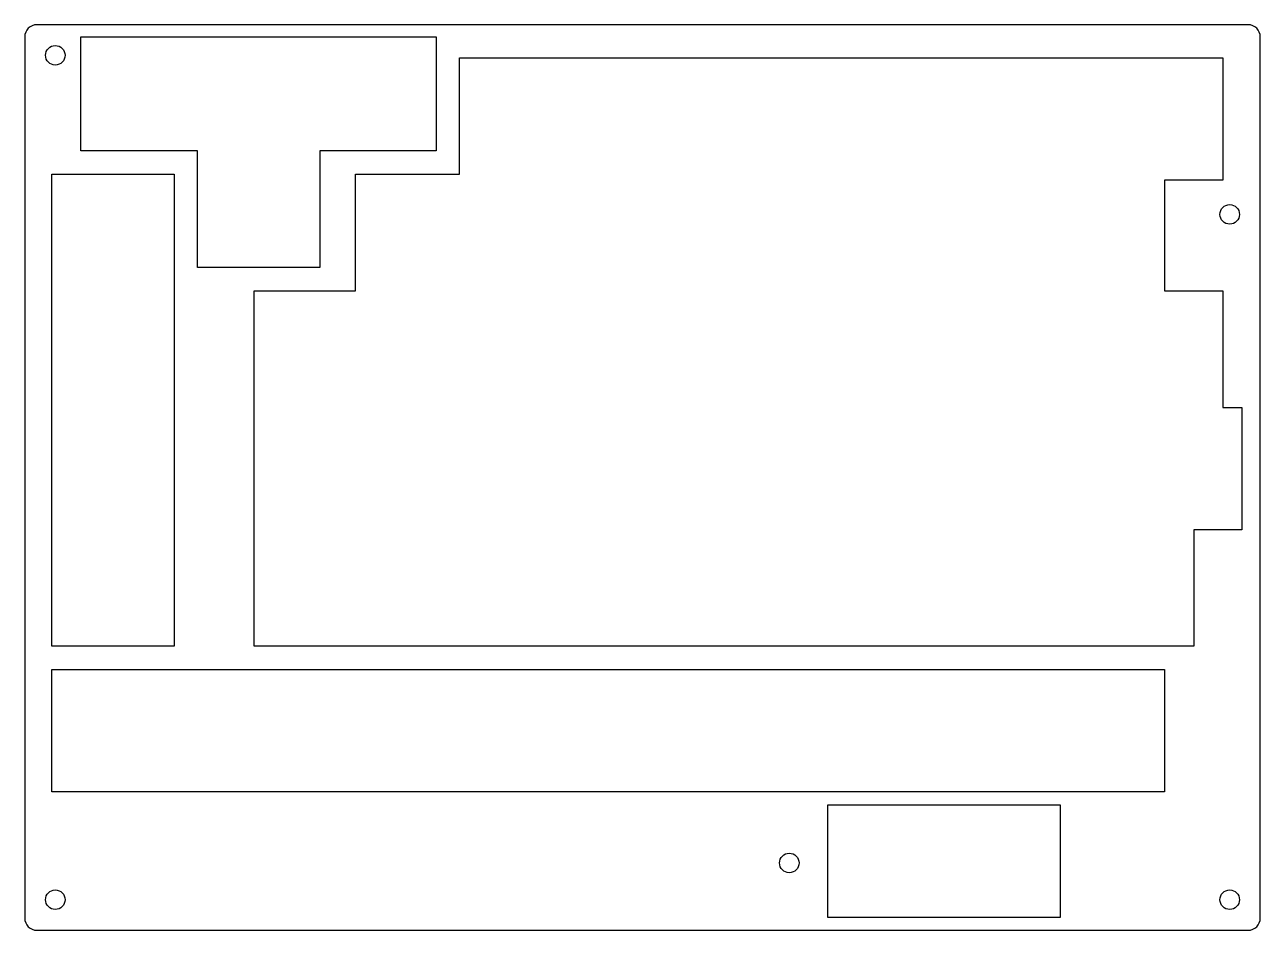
# Model space of a CAD drawing. Header units: millimetres. Extents: x -201 to 1, y -1 to 147.
import ezdxf

# ---------------------------------------------------------------- set-up
doc = ezdxf.new("R2010")
doc.units = ezdxf.units.MM
doc.layers.get('0').update_dxf_attribs({"linetype": 'CONTINUOUS'})

msp = doc.modelspace()

# ---------------------------------------------------------------- linework, layer by layer
msp.add_lwpolyline([(-199, -1), (-1, -1, 0.41421356), (1, 1), (1, 145, 0.41421356), (-1, 147), (-199, 147, 0.41421356), (-201, 145), (-201, 1, 0.41421356)], format="xyb", close=True)
for points in [[(-191.8125, 145), (-133.7125, 145), (-133.7125, 126.375), (-152.7625, 126.375), (-152.7625, 107.325), (-172.7625, 107.325), (-172.7625, 126.375), (-191.8125, 126.375)], [(-163.475, 103.5125), (-146.925, 103.5125), (-146.925, 122.5625), (-129.9, 122.5625), (-129.9, 141.6125), (-5.125, 141.6125), (-5.125, 121.6125), (-14.65, 121.6125), (-14.65, 103.5125), (-5.125, 103.5125), (-5.125, 84.4625), (-1.9995, 84.4625), (-1.9995, 64.4625), (-9.8875, 64.4625), (-9.8875, 45.4125), (-163.475, 45.4125)], [(-196.575, 122.5625), (-176.575, 122.5625), (-176.575, 45.4125), (-196.575, 45.4125)], [(-14.65, 21.6), (-196.575, 21.6), (-196.575, 41.6), (-14.65, 41.6)], [(-69.71, 1.09), (-69.71, 19.5), (-31.71, 19.5), (-31.71, 1.09)]]:
    msp.add_lwpolyline(points, close=True)
for centre in [(-196, 142), (-4, 116), (-76, 10), (-196, 4), (-4, 4)]:
    msp.add_circle(centre, 1.6)

doc.saveas('drawing.dxf')
